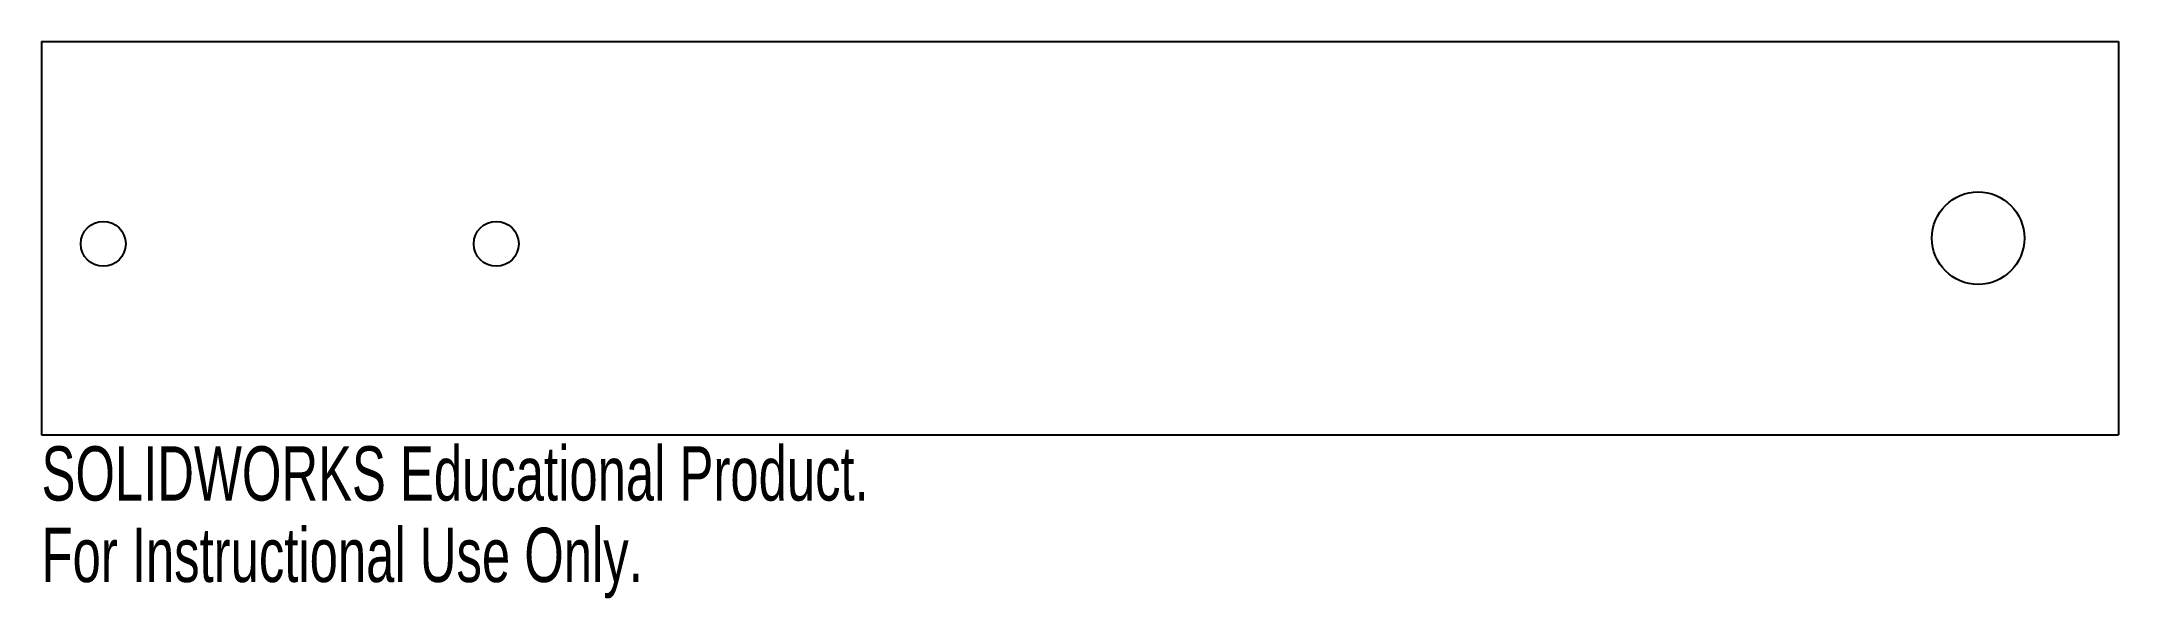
# Model space of a CAD drawing. Header units: millimetres. Extents: x -92 to 92, y -32 to 18.
import ezdxf

# ---------------------------------------------------------------- set-up
doc = ezdxf.new("R2010")
doc.units = ezdxf.units.MM
doc.styles.add('SLDTEXTSTYLE0', font='TXT', dxfattribs={"width": 0.7})

msp = doc.modelspace()

# ---------------------------------------------------------------- linework, layer by layer
at = {"color": 7, "linetype": 'Continuous', "lineweight": 25}
for p, q in [((-92.5, 17.5), (-92.5, -17.5)), ((-92.5, 17.5), (92.5, 17.5)), ((92.5, 17.5), (92.5, -17.5)), ((-92.5, -17.5), (92.5, -17.5))]:
    msp.add_line(p, q, dxfattribs=at)
for centre, radius in [((80, 0), 4.12), ((-87, -0.5), 2), ((-52, -0.5), 2)]:
    msp.add_circle(centre, radius, dxfattribs=at)

# ---------------------------------------------------------------- texts
at = {"color": 7, "linetype": 'Continuous', "char_height": 4.8336, "attachment_point": 1, "style": 'SLDTEXTSTYLE0'}
for s, insert in [('SOLIDWORKS Educational Product.', (-92.5, -18.52)), ('For Instructional Use Only.', (-92.5, -25.77))]:
    msp.add_mtext(s, dxfattribs=dict(at, insert=insert))

doc.saveas('drawing.dxf')
